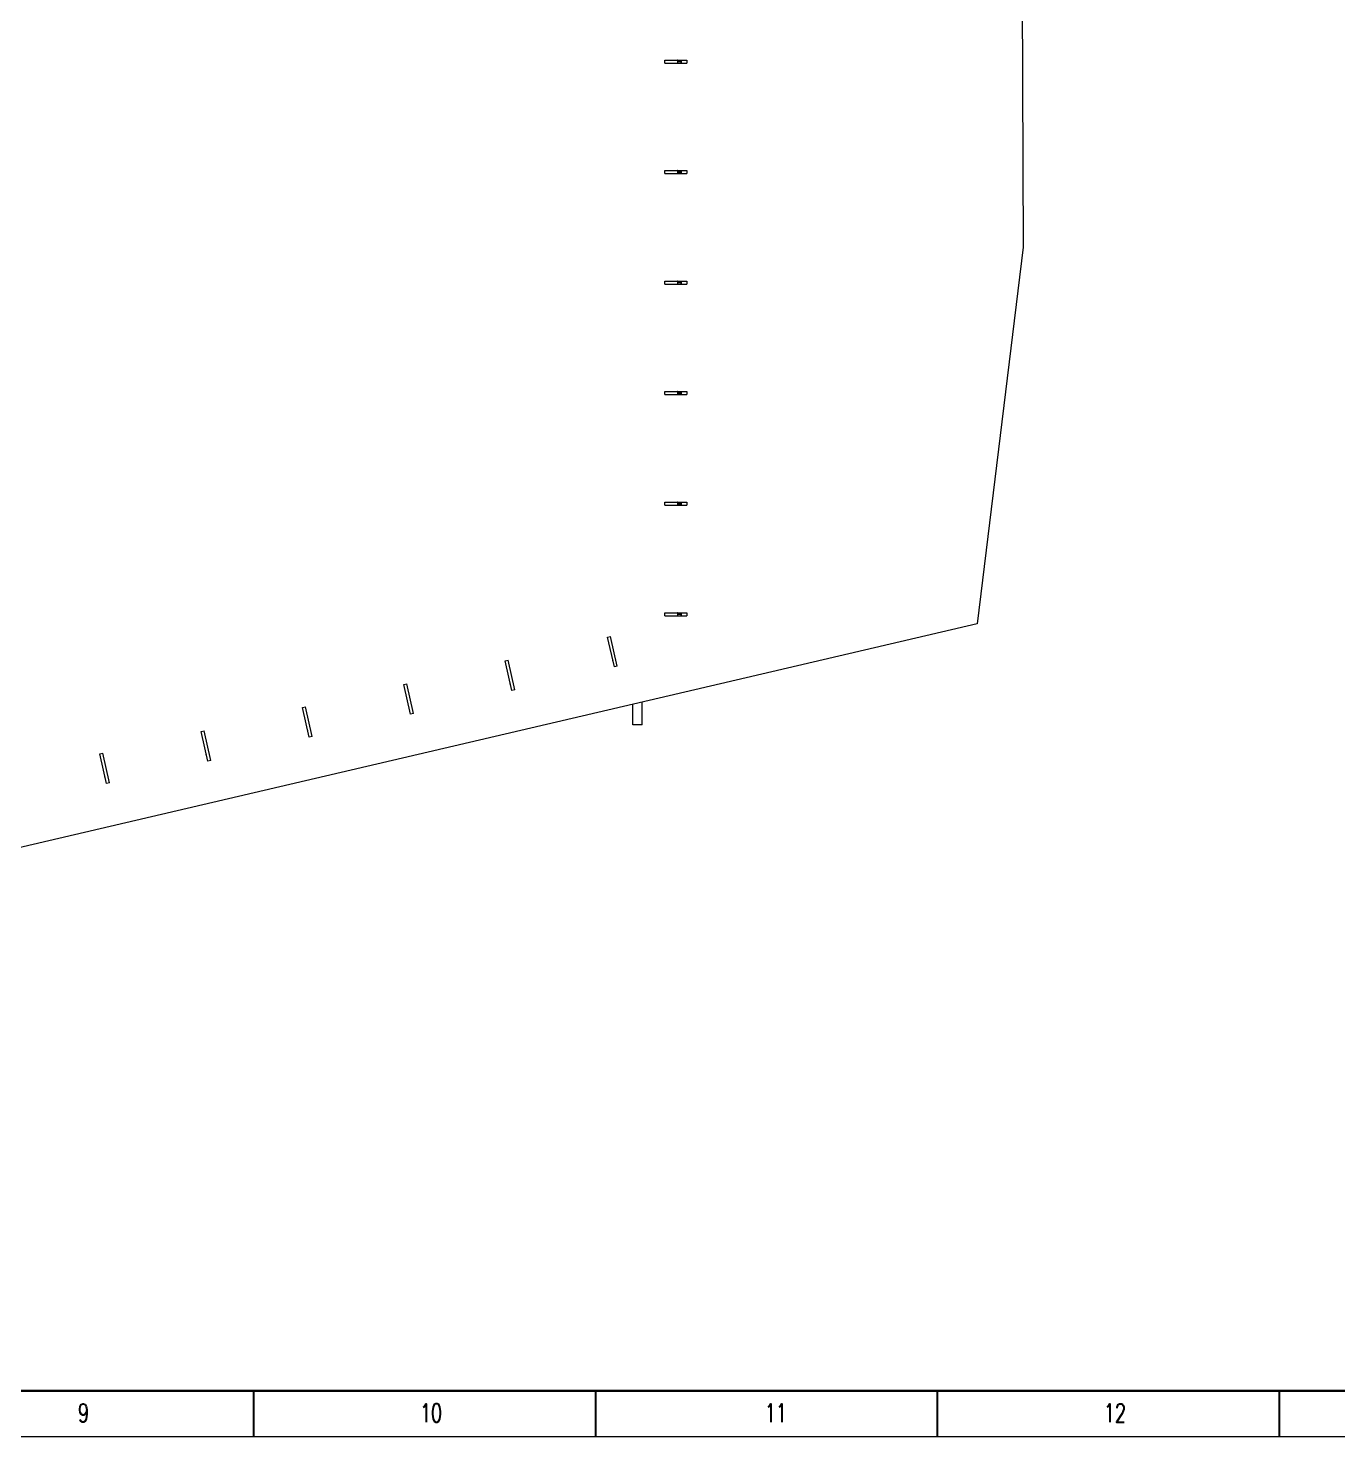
# Model space of a CAD drawing. Header units: inches. Extents: x -430764 to 256483, y 7374 to 217374.
# Drawn here: x -275945 to -204855, y 7374 to 83840 of the extents above; entities that cross this region are included whole.
import ezdxf

# ---------------------------------------------------------------- set-up
doc = ezdxf.new("R2010")
doc.units = ezdxf.units.IN
doc.header["$MEASUREMENT"] = 0
doc.layers.add('Background Stuff', color=252, linetype='Continuous', lineweight=5)
doc.layers.add('CABLETRAYLAYOUT-EMBED 2_DWG$0$DwgTemplate', color=7, linetype='Continuous', lineweight=9)
doc.styles.add('TEG BORDER', font='txt_qlt.shx', dxfattribs={"width": 0.7, "bigfont": 'hztxt.shx'})

# ---------------------------------------------------------------- blocks, each defined once
blk = doc.blocks.new('TEG BORDER A2')
at = {"linetype": 'Continuous'}
blk.add_line((5, 5), (489, 5), dxfattribs=at)
for p, q in [((334.12, 0), (334.12, 5)), ((371.25, 0), (371.25, 5)), ((408.37, 0), (408.37, 5)), ((445.5, 0), (445.5, 5))]:
    blk.add_line(p, q)
at = {"color": 5, "lineweight": 15}
blk.add_lwpolyline([(0, 420), (594, 420), (594, 0), (0, 0)], close=True, dxfattribs=at)
blk.add_lwpolyline([(5, 415), (589, 415), (589, 5), (5, 5)], close=True)
at = {"char_height": 2, "width": 2, "attachment_point": 7, "style": 'TEG BORDER'}
for s, insert in [('9', (315.05, 1.59)), ('\\pi2.2204e-016;10', (352.17, 1.59)), ('\\pi0.3;11', (389.3, 1.59)), ('\\pi2.2204e-016;12', (426.42, 1.59))]:
    blk.add_mtext(s, dxfattribs=dict(at, insert=insert))

msp = doc.modelspace()

# ---------------------------------------------------------------- linework, layer by layer
at = {"layer": 'Background Stuff', "linetype": 'Continuous'}
for p, q in [((-250055.29159, 49490.39106), (-249894.37784, 49527.33391)), ((-249686.86596, 47885.62194), (-250055.29159, 49490.39106)), ((-249525.95221, 47922.5648), (-249894.37784, 49527.33391)), ((-244210.24329, 49541.93017), (-244241.2409, 49534.81369)), ((-244241.2409, 49534.81369), (-244238.96749, 49524.91131)), ((-244238.96749, 49524.91131), (-244207.96989, 49532.02779)), ((-243965.48755, 49213.67847), (-244126.4013, 49176.73562)), ((-249813.50483, 48437.22889), (-249844.50243, 48430.11241)), ((-249844.50243, 48430.11241), (-249842.22902, 48420.21002)), ((-249842.22902, 48420.21002), (-249811.23142, 48427.3265)), ((-249770.70795, 48250.8165), (-249801.70556, 48243.70001)), ((-249801.70556, 48243.70001), (-249799.43215, 48233.79763)), ((-249799.43215, 48233.79763), (-249768.43455, 48240.91411)), ((-249525.95221, 47922.5648), (-249686.86596, 47885.62194)), ((-243120.2113, 46028.26392), (-243120.2113, 47136.09354)), ((-242612.2113, 46028.26392), (-242612.2113, 47254.86457)), ((-242612.2113, 46028.26392), (-243120.2113, 46028.26392))]:
    msp.add_line(p, q, dxfattribs=at)
at = {"layer": 'CABLETRAYLAYOUT-EMBED 2_DWG$0$DwgTemplate', "color": 252, "linetype": 'Continuous'}
for p, q in [((-222320.52479, 187561.90463), (-221936.34161, 71958.74988)), ((-241394.8593, 81945.71392), (-241394.8593, 82110.81392)), ((-241394.8593, 82110.81392), (-240194.8593, 82110.81392)), ((-241394.8593, 81945.71392), (-240194.8593, 81945.71392)), ((-240695.5703, 82110.81392), (-240695.5703, 81945.71392)), ((-240685.4103, 82110.81392), (-240695.5703, 82110.81392)), ((-240695.5703, 81945.71392), (-240685.4103, 81945.71392)), ((-240685.4103, 82031.37542), (-240685.4103, 82110.81392)), ((-240504.3083, 82031.37542), (-240685.4103, 82031.37542)), ((-240685.4103, 81945.71392), (-240685.4103, 82025.15242)), ((-240685.4103, 82025.15242), (-240504.3083, 82025.15242)), ((-240494.1483, 82110.81392), (-240504.3083, 82110.81392)), ((-240504.3083, 82110.81392), (-240504.3083, 82031.37542)), ((-240504.3083, 82025.15242), (-240504.3083, 81945.71392)), ((-240504.3083, 81945.71392), (-240494.1483, 81945.71392)), ((-240494.1483, 81945.71392), (-240494.1483, 82110.81392)), ((-240194.8593, 82110.81392), (-240194.8593, 81945.71392)), ((-241394.8593, 75945.71392), (-241394.8593, 76110.81392)), ((-241394.8593, 76110.81392), (-240194.8593, 76110.81392)), ((-241394.8593, 75945.71392), (-240194.8593, 75945.71392)), ((-240685.4103, 76110.81392), (-240695.5703, 76110.81392)), ((-240695.5703, 76110.81392), (-240695.5703, 75945.71392)), ((-240695.5703, 75945.71392), (-240685.4103, 75945.71392)), ((-240685.4103, 76031.37542), (-240685.4103, 76110.81392)), ((-240504.3083, 76031.37542), (-240685.4103, 76031.37542)), ((-240685.4103, 75945.71392), (-240685.4103, 76025.15242)), ((-240685.4103, 76025.15242), (-240504.3083, 76025.15242)), ((-240504.3083, 76110.81392), (-240504.3083, 76031.37542)), ((-240494.1483, 76110.81392), (-240504.3083, 76110.81392)), ((-240504.3083, 76025.15242), (-240504.3083, 75945.71392)), ((-240504.3083, 75945.71392), (-240494.1483, 75945.71392)), ((-240494.1483, 75945.71392), (-240494.1483, 76110.81392)), ((-240194.8593, 76110.81392), (-240194.8593, 75945.71392)), ((-221936.34161, 71958.74988), (-224423.4341, 51507.42343)), ((-241394.8593, 70110.81392), (-240194.8593, 70110.81392)), ((-241394.8593, 69945.71392), (-241394.8593, 70110.81392)), ((-241394.8593, 69945.71392), (-240194.8593, 69945.71392)), ((-240695.5703, 70110.81392), (-240695.5703, 69945.71392)), ((-240685.4103, 70110.81392), (-240695.5703, 70110.81392)), ((-240695.5703, 69945.71392), (-240685.4103, 69945.71392)), ((-240685.4103, 70031.37542), (-240685.4103, 70110.81392)), ((-240504.3083, 70031.37542), (-240685.4103, 70031.37542)), ((-240685.4103, 69945.71392), (-240685.4103, 70025.15242)), ((-240685.4103, 70025.15242), (-240504.3083, 70025.15242)), ((-240494.1483, 70110.81392), (-240504.3083, 70110.81392)), ((-240504.3083, 70110.81392), (-240504.3083, 70031.37542)), ((-240504.3083, 70025.15242), (-240504.3083, 69945.71392)), ((-240504.3083, 69945.71392), (-240494.1483, 69945.71392)), ((-240494.1483, 69945.71392), (-240494.1483, 70110.81392)), ((-240194.8593, 70110.81392), (-240194.8593, 69945.71392)), ((-241394.8593, 63945.71392), (-241394.8593, 64110.81392)), ((-241394.8593, 64110.81392), (-240194.8593, 64110.81392)), ((-241394.8593, 63945.71392), (-240194.8593, 63945.71392)), ((-240685.4103, 64110.81392), (-240695.5703, 64110.81392)), ((-240695.5703, 64110.81392), (-240695.5703, 63945.71392)), ((-240695.5703, 63945.71392), (-240685.4103, 63945.71392)), ((-240685.4103, 64031.37542), (-240685.4103, 64110.81392)), ((-240504.3083, 64031.37542), (-240685.4103, 64031.37542)), ((-240685.4103, 64025.15242), (-240504.3083, 64025.15242)), ((-240685.4103, 63945.71392), (-240685.4103, 64025.15242)), ((-240504.3083, 64110.81392), (-240504.3083, 64031.37542)), ((-240494.1483, 64110.81392), (-240504.3083, 64110.81392)), ((-240504.3083, 64025.15242), (-240504.3083, 63945.71392)), ((-240504.3083, 63945.71392), (-240494.1483, 63945.71392)), ((-240494.1483, 63945.71392), (-240494.1483, 64110.81392)), ((-240194.8593, 64110.81392), (-240194.8593, 63945.71392)), ((-241394.8593, 58110.81392), (-240194.8593, 58110.81392)), ((-241394.8593, 57945.71392), (-241394.8593, 58110.81392)), ((-241394.8593, 57945.71392), (-240194.8593, 57945.71392)), ((-240685.4103, 58110.81392), (-240695.5703, 58110.81392)), ((-240695.5703, 58110.81392), (-240695.5703, 57945.71392)), ((-240695.5703, 57945.71392), (-240685.4103, 57945.71392)), ((-240685.4103, 58031.37542), (-240685.4103, 58110.81392)), ((-240504.3083, 58031.37542), (-240685.4103, 58031.37542)), ((-240685.4103, 57945.71392), (-240685.4103, 58025.15242)), ((-240685.4103, 58025.15242), (-240504.3083, 58025.15242)), ((-240494.1483, 58110.81392), (-240504.3083, 58110.81392)), ((-240504.3083, 58110.81392), (-240504.3083, 58031.37542)), ((-240504.3083, 58025.15242), (-240504.3083, 57945.71392)), ((-240504.3083, 57945.71392), (-240494.1483, 57945.71392)), ((-240494.1483, 57945.71392), (-240494.1483, 58110.81392)), ((-240194.8593, 58110.81392), (-240194.8593, 57945.71392)), ((-241394.8593, 52110.81392), (-240194.8593, 52110.81392)), ((-241394.8593, 51945.71392), (-241394.8593, 52110.81392)), ((-240695.5703, 52110.81392), (-240695.5703, 51945.71392)), ((-240685.4103, 52110.81392), (-240695.5703, 52110.81392)), ((-240685.4103, 52031.37542), (-240685.4103, 52110.81392)), ((-240504.3083, 52031.37542), (-240685.4103, 52031.37542)), ((-240685.4103, 52025.15242), (-240504.3083, 52025.15242)), ((-240685.4103, 51945.71392), (-240685.4103, 52025.15242)), ((-240494.1483, 52110.81392), (-240504.3083, 52110.81392)), ((-240504.3083, 52110.81392), (-240504.3083, 52031.37542)), ((-240504.3083, 52025.15242), (-240504.3083, 51945.71392)), ((-240494.1483, 51945.71392), (-240494.1483, 52110.81392)), ((-240194.8593, 52110.81392), (-240194.8593, 51945.71392)), ((-224423.4341, 51507.42343), (-325365.7082, 27906.99351)), ((-241394.8593, 51945.71392), (-240194.8593, 51945.71392)), ((-240695.5703, 51945.71392), (-240685.4103, 51945.71392)), ((-240504.3083, 51945.71392), (-240494.1483, 51945.71392)), ((-244494.82693, 50781.50473), (-244333.91318, 50818.44759)), ((-244126.4013, 49176.73562), (-244494.82693, 50781.50473)), ((-243965.48755, 49213.67847), (-244333.91318, 50818.44759)), ((-244253.04017, 49728.34257), (-244284.03777, 49721.22608)), ((-244284.03777, 49721.22608), (-244281.76436, 49711.3237)), ((-244281.76436, 49711.3237), (-244250.76676, 49718.44018)), ((-255555.29159, 48211.51284), (-255394.37784, 48248.45569)), ((-255186.86596, 46606.74372), (-255555.29159, 48211.51284)), ((-255025.95221, 46643.68658), (-255394.37784, 48248.45569)), ((-261055.29159, 46965.87877), (-260894.37784, 47002.82163)), ((-260686.86596, 45361.10966), (-261055.29159, 46965.87877)), ((-260525.95221, 45398.05251), (-260894.37784, 47002.82163)), ((-255313.50483, 47158.35067), (-255344.50243, 47151.23419)), ((-255344.50243, 47151.23419), (-255342.22902, 47141.3318)), ((-255342.22902, 47141.3318), (-255311.23142, 47148.44828)), ((-255270.70795, 46971.93828), (-255301.70556, 46964.82179)), ((-255301.70556, 46964.82179), (-255299.43215, 46954.91941)), ((-255299.43215, 46954.91941), (-255268.43455, 46962.03589)), ((-260813.50483, 45912.71661), (-260844.50243, 45905.60012)), ((-260844.50243, 45905.60012), (-260842.22902, 45895.69774)), ((-260842.22902, 45895.69774), (-260811.23142, 45902.81422)), ((-255025.95221, 46643.68658), (-255186.86596, 46606.74372)), ((-266555.29159, 45653.7564), (-266394.37784, 45690.69925)), ((-266186.86596, 44048.98728), (-266555.29159, 45653.7564)), ((-266025.95221, 44085.93014), (-266394.37784, 45690.69925)), ((-260770.70795, 45726.30421), (-260801.70556, 45719.18773)), ((-260801.70556, 45719.18773), (-260799.43215, 45709.28535)), ((-260799.43215, 45709.28535), (-260768.43455, 45716.40183)), ((-260525.95221, 45398.05251), (-260686.86596, 45361.10966)), ((-272055.29159, 44441.36649), (-271894.37784, 44478.30935)), ((-271686.86596, 42836.59738), (-272055.29159, 44441.36649)), ((-271525.95221, 42873.54023), (-271894.37784, 44478.30935)), ((-266313.50483, 44600.59423), (-266344.50243, 44593.47775)), ((-266344.50243, 44593.47775), (-266342.22902, 44583.57536)), ((-266342.22902, 44583.57536), (-266311.23142, 44590.69185)), ((-266270.70795, 44414.18184), (-266301.70556, 44407.06535)), ((-266301.70556, 44407.06535), (-266299.43215, 44397.16297)), ((-266299.43215, 44397.16297), (-266268.43455, 44404.27945)), ((-266025.95221, 44085.93014), (-266186.86596, 44048.98728)), ((-271813.50483, 43388.20432), (-271844.50243, 43381.08784)), ((-271844.50243, 43381.08784), (-271842.22902, 43371.18546)), ((-271842.22902, 43371.18546), (-271811.23142, 43378.30194)), ((-271770.70795, 43201.79193), (-271801.70556, 43194.67545)), ((-271801.70556, 43194.67545), (-271799.43215, 43184.77306)), ((-271799.43215, 43184.77306), (-271768.43455, 43191.88955)), ((-271525.95221, 42873.54023), (-271686.86596, 42836.59738))]:
    msp.add_line(p, q, dxfattribs=at)

# ---------------------------------------------------------------- block references
at = {"xscale": 500, "yscale": 500, "zscale": 500}
msp.add_blockref('TEG BORDER A2', (-430764.34041, 7373.87141), dxfattribs=at)

doc.saveas('drawing.dxf')
